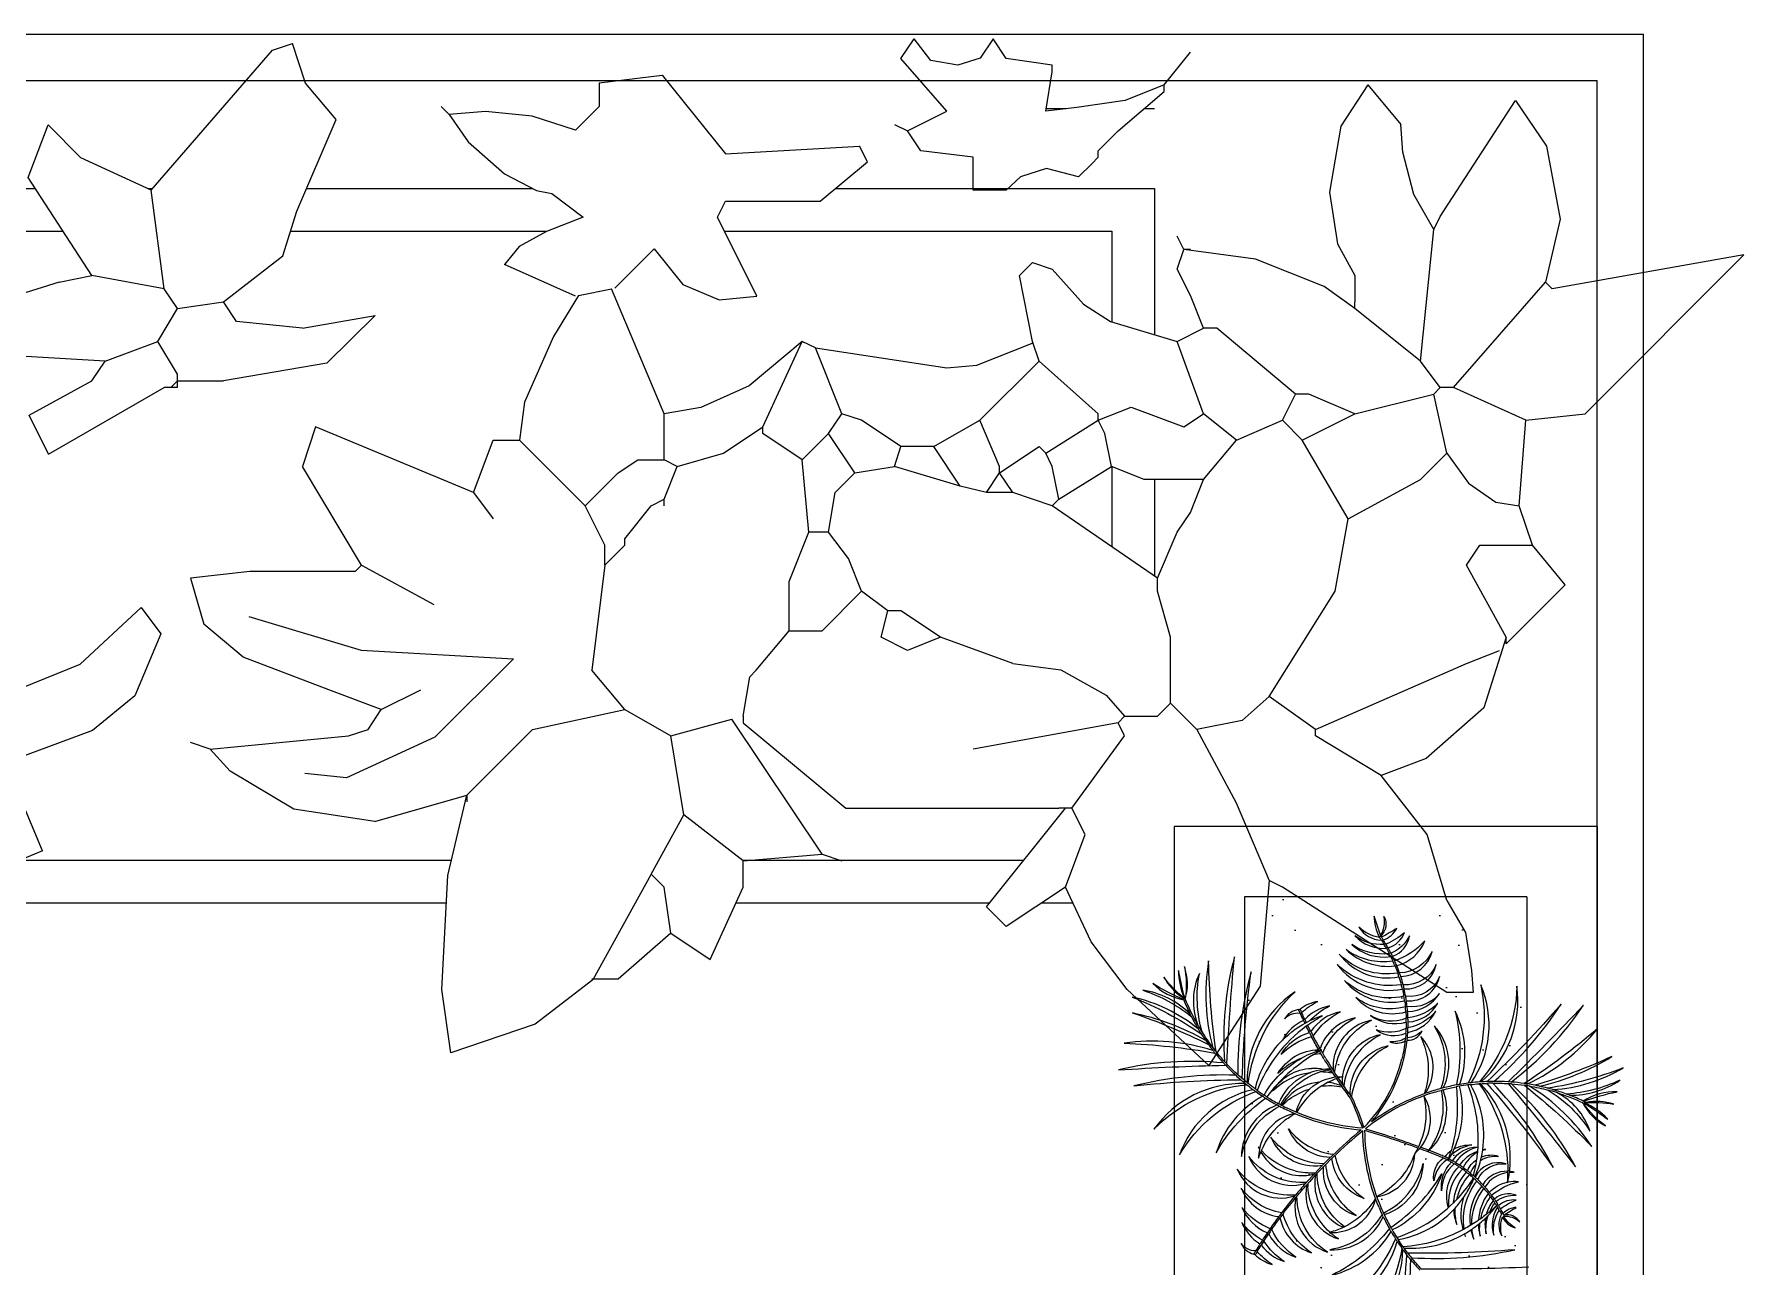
# Model space of a CAD drawing. Header units: millimetres. Extents: x 1227 to 5452, y 1361 to 9588.
# Drawn here: x 4028.3 to 4213.3, y 7403.7 to 7537.1 of the extents above; entities that cross this region are included whole.
import ezdxf

# ---------------------------------------------------------------- set-up
doc = ezdxf.new("R2010")
doc.units = ezdxf.units.MM
doc.layers.add('linee a vista', color=5, linetype='Continuous')
doc.layers.add('Plants', color=92, linetype='Continuous')
doc.layers.add('Pots', color=145, linetype='Continuous', lineweight=13)
doc.layers.add('Soil', color=7, linetype='Continuous', true_color=0xa1c4ab)

# ---------------------------------------------------------------- blocks, each defined once
blk = doc.blocks.new('6')
at = {"layer": 'Plants'}
for p, q in [((6020.4, 14750.64), (6024.09, 14756.18)), ((6028.76, 14750.15), (6024.09, 14756.18)), ((6046.24, 14756.18), (6042.64, 14750.81)), ((6049.93, 14750.64), (6046.24, 14756.18)), ((5810, 14713.73), (5844.09, 14753.02)), ((5844.09, 14753.02), (5849.63, 14754.87)), ((5853.32, 14743.79), (5849.63, 14754.87)), ((6094.23, 14743.26), (6101.61, 14752.48)), ((6033.32, 14735.87), (6020.4, 14750.64)), ((6036.33, 14748.83), (6028.76, 14750.15)), ((6042.64, 14750.81), (6036.33, 14748.83)), ((6062.85, 14748.8), (6049.93, 14750.64)), ((6061.01, 14735.87), (6062.85, 14746.95)), ((6062.85, 14746.95), (6062.85, 14748.8)), ((5861.94, 14733.56), (5853.32, 14743.79)), ((5935.68, 14743.81), (5953.41, 14746.02)), ((5935.68, 14743.81), (5935.68, 14737.17)), ((5953.41, 14746.02), (5971.13, 14723.88)), ((6094.23, 14743.26), (6083.31, 14738.92)), ((6094.23, 14741.41), (6094.23, 14743.26)), ((6151.44, 14743.26), (6143.85, 14731.65)), ((6151.44, 14743.26), (6160.67, 14732.19)), ((5893.61, 14734.95), (5891.39, 14737.17)), ((5935.68, 14737.17), (5929.04, 14730.52)), ((6083.31, 14738.92), (6069.75, 14736.93)), ((6081.31, 14730.34), (6094.23, 14741.41)), ((6171.74, 14706.34), (6192.83, 14738.93)), ((6192.83, 14738.93), (6201.54, 14726.03)), ((5850.85, 14707.82), (5861.94, 14733.56)), ((5903.87, 14735.8), (5893.6, 14734.95)), ((5893.6, 14734.95), (5898.99, 14727.27)), ((5916.89, 14734.52), (5903.87, 14735.8)), ((5929.04, 14730.52), (5916.89, 14734.52)), ((6018.55, 14732.19), (6022.25, 14730.34)), ((6022.25, 14730.34), (6033.32, 14735.87)), ((6069.75, 14736.93), (6061.01, 14735.87)), ((6161.19, 14724.38), (6160.67, 14732.19)), ((5775.54, 14717.31), (5781.08, 14732.07)), ((5790.31, 14722.84), (5781.08, 14732.07)), ((6025.94, 14724.8), (6022.25, 14730.34)), ((6075.77, 14724.8), (6081.31, 14730.34)), ((6143.85, 14731.65), (6140.69, 14713.15)), ((5810, 14713.73), (5790.31, 14722.84)), ((5898.99, 14727.27), (5909.16, 14718.32)), ((5971.13, 14723.88), (6008.77, 14726.09)), ((6010.99, 14721.67), (6008.77, 14726.09)), ((6040.7, 14722.96), (6025.94, 14724.8)), ((6040.7, 14713.73), (6040.7, 14722.96)), ((6073.92, 14721.11), (6075.77, 14722.96)), ((6075.77, 14722.96), (6075.77, 14724.8)), ((6164.34, 14712.49), (6161.19, 14724.38)), ((6201.54, 14726.03), (6205.33, 14705.56)), ((5909.16, 14718.32), (5918.11, 14713.64)), ((5997.7, 14710.59), (6010.99, 14721.67)), ((6061.24, 14719.76), (6053.99, 14717.45)), ((6070.24, 14717.42), (6061.24, 14719.76)), ((6073.92, 14721.11), (6070.24, 14717.42)), ((5793.39, 14689.73), (5775.54, 14717.31)), ((5813.69, 14686.04), (5810, 14713.73)), ((5918.11, 14713.64), (5922.4, 14712.8)), ((6049.93, 14713.73), (6040.7, 14713.73)), ((6053.99, 14717.45), (6049.93, 14713.73)), ((6140.69, 14713.15), (6142.9, 14698.62)), ((5922.4, 14712.8), (5931.26, 14706.16)), ((5968.91, 14706.16), (5971.13, 14710.59)), ((5971.13, 14710.59), (5997.7, 14710.59)), ((6169.9, 14702.65), (6164.34, 14712.49)), ((5846.91, 14695.27), (5850.85, 14707.82)), ((5931.26, 14706.16), (5920.96, 14702.13)), ((5979.98, 14684.01), (5968.91, 14706.16)), ((6169.9, 14702.65), (6171.74, 14706.34)), ((6205.33, 14705.56), (6201.27, 14687.89)), ((5920.96, 14702.13), (5913.23, 14697.87)), ((6099.76, 14697.11), (6097.92, 14700.81)), ((6142.9, 14698.62), (6147.75, 14689.73)), ((6166.21, 14665.74), (6169.9, 14702.65)), ((5830.3, 14682.35), (5846.91, 14695.27)), ((5913.23, 14697.87), (5909.11, 14692.87)), ((5940.12, 14686.22), (5951.19, 14697.3)), ((5951.19, 14697.3), (5959.2, 14687.21)), ((6097.92, 14691.58), (6099.76, 14697.11)), ((6119.88, 14694.33), (6099.76, 14697.11)), ((6101.61, 14697.11), (6099.76, 14697.11)), ((6139.12, 14686.73), (6119.88, 14694.33)), ((6256.9, 14695.53), (6203.12, 14686.04)), ((6212.35, 14650.98), (6256.9, 14695.53)), ((5784.16, 14687.89), (5793.39, 14689.73)), ((5813.69, 14686.04), (5793.39, 14689.73)), ((5929.04, 14684.01), (5909.11, 14692.87)), ((6053.63, 14689.73), (6057.31, 14693.43)), ((6057.31, 14671.28), (6053.63, 14689.73)), ((6057.31, 14693.43), (6062.85, 14691.58)), ((6062.85, 14691.58), (6071.64, 14681.77)), ((6101.61, 14684.2), (6097.92, 14691.58)), ((6147.75, 14689.73), (6147.75, 14682.35)), ((5784.16, 14687.89), (5761.62, 14680.88)), ((5817.38, 14680.5), (5813.69, 14686.04)), ((5929.96, 14684.2), (5922.89, 14672.66)), ((5929.96, 14684.2), (5939.19, 14686.04)), ((5953.96, 14650.98), (5939.19, 14686.04)), ((5959.2, 14687.21), (5969.37, 14682.95)), ((6105.3, 14674.97), (6101.61, 14684.2)), ((6147.75, 14680.5), (6139.12, 14686.73)), ((6175.44, 14658.36), (6201.27, 14687.89)), ((6203.12, 14686.04), (6201.27, 14687.89)), ((5811.84, 14671.28), (5817.38, 14680.5)), ((5817.38, 14680.5), (5830.3, 14682.35)), ((5833.99, 14676.82), (5830.3, 14682.35)), ((5969.37, 14682.95), (5979.98, 14684.01)), ((6071.64, 14681.77), (6079.21, 14676.82)), ((6147.75, 14680.5), (6147.75, 14682.35)), ((6166.21, 14665.74), (6147.75, 14680.5)), ((5852.45, 14674.97), (5833.99, 14676.82)), ((5852.45, 14674.97), (5872.88, 14678.52)), ((5872.88, 14678.52), (5859.32, 14665.2)), ((6079.21, 14676.82), (6097.92, 14671.28)), ((6097.92, 14671.28), (6105.3, 14674.97)), ((6108.99, 14674.97), (6105.3, 14674.97)), ((6131.14, 14656.51), (6108.99, 14674.97)), ((5797.08, 14665.74), (5811.84, 14671.28)), ((5817.38, 14662.05), (5811.84, 14671.28)), ((5922.89, 14672.66), (5914.75, 14654.19)), ((5992.72, 14671.28), (5977.81, 14658.81)), ((5981.65, 14647.28), (5992.72, 14671.28)), ((5996.41, 14669.43), (5992.72, 14671.28)), ((6041.69, 14664.6), (6057.46, 14670.87)), ((6059.16, 14665.74), (6057.31, 14671.28)), ((6105.3, 14650.98), (6097.92, 14671.28)), ((5797.08, 14665.74), (5765.71, 14667.59)), ((5793.39, 14660.21), (5797.08, 14665.74)), ((5859.32, 14665.2), (5830.3, 14660.21)), ((5996.41, 14669.43), (6033.32, 14663.89)), ((6003.79, 14650.98), (5996.41, 14669.43)), ((6042.55, 14649.13), (6059.16, 14665.74)), ((6075.77, 14650.98), (6059.16, 14665.74)), ((6171.74, 14658.36), (6166.21, 14665.74)), ((5817.38, 14660.21), (5817.38, 14662.05)), ((6033.32, 14663.89), (6041.69, 14664.6)), ((5775.73, 14650.56), (5793.39, 14660.21)), ((5781.19, 14639.64), (5813.69, 14658.36)), ((5815.54, 14658.36), (5813.69, 14658.36)), ((5815.54, 14658.36), (5817.38, 14660.21)), ((5817.38, 14658.36), (5815.54, 14658.36)), ((5817.38, 14660.21), (5830.3, 14660.21)), ((5817.38, 14658.36), (5817.38, 14660.21)), ((5977.81, 14658.81), (5964.25, 14652.77)), ((6127.45, 14649.13), (6131.14, 14656.51)), ((6134.83, 14656.51), (6131.14, 14656.51)), ((6147.75, 14650.98), (6134.83, 14656.51)), ((6147.75, 14650.98), (6169.9, 14656.51)), ((6169.9, 14656.51), (6171.74, 14658.36)), ((6173.59, 14639.9), (6169.9, 14656.51)), ((6175.44, 14658.36), (6171.74, 14658.36)), ((6195.74, 14649.13), (6175.44, 14658.36)), ((5914.75, 14654.19), (5913.35, 14643.59)), ((5964.25, 14652.77), (5953.96, 14650.98)), ((5953.96, 14638.06), (5953.96, 14650.98)), ((6000.1, 14645.44), (6003.79, 14650.98)), ((6009.33, 14649.13), (6003.79, 14650.98)), ((6075.77, 14649.13), (6085, 14652.82)), ((6075.77, 14649.13), (6075.77, 14650.98)), ((6085, 14652.82), (6099.76, 14647.28)), ((6099.76, 14647.28), (6105.3, 14650.98)), ((6114.53, 14643.59), (6105.3, 14650.98)), ((6132.99, 14643.59), (6147.75, 14650.98)), ((6195.74, 14649.13), (6212.35, 14650.98)), ((5781.19, 14639.64), (5775.73, 14650.56)), ((5856.14, 14647.28), (5852.45, 14636.21)), ((5900.44, 14628.83), (5856.14, 14647.28)), ((5970.57, 14639.9), (5981.65, 14647.28)), ((5981.65, 14645.44), (5981.65, 14647.28)), ((6020.4, 14641.75), (6009.33, 14649.13)), ((6029.63, 14641.75), (6042.55, 14649.13)), ((6048.09, 14636.21), (6042.55, 14649.13)), ((6061.01, 14639.9), (6075.77, 14649.13)), ((6077.62, 14645.44), (6075.77, 14649.13)), ((6114.53, 14643.59), (6127.45, 14649.13)), ((6132.99, 14643.59), (6127.45, 14649.13)), ((6193.89, 14625.13), (6195.74, 14649.13)), ((5900.44, 14628.83), (5905.97, 14643.59)), ((5905.97, 14643.59), (5913.35, 14643.59)), ((5931.81, 14625.13), (5913.35, 14643.59)), ((5992.72, 14638.06), (5981.65, 14645.44)), ((5992.72, 14638.06), (6000.1, 14645.44)), ((6007.48, 14634.36), (6000.1, 14645.44)), ((6018.55, 14636.21), (6020.4, 14641.75)), ((6029.63, 14641.75), (6020.4, 14641.75)), ((6037.01, 14630.67), (6029.63, 14641.75)), ((6048.09, 14634.36), (6059.16, 14641.75)), ((6059.16, 14641.75), (6061.01, 14639.9)), ((6079.46, 14636.21), (6077.62, 14645.44)), ((6105.3, 14632.52), (6114.53, 14643.59)), ((6145.9, 14621.45), (6132.99, 14643.59)), ((5941.04, 14634.36), (5946.57, 14638.06)), ((5946.57, 14638.06), (5953.96, 14638.06)), ((5957.65, 14636.21), (5953.96, 14638.06)), ((5957.65, 14636.21), (5970.57, 14639.9)), ((5994.56, 14617.75), (5992.72, 14638.06)), ((6062.85, 14636.21), (6061.01, 14639.9)), ((6166.21, 14632.52), (6173.59, 14639.9)), ((6173.59, 14639.9), (6179.69, 14631.46)), ((5869.06, 14608.52), (5852.45, 14636.21)), ((5931.81, 14625.13), (5941.04, 14634.36)), ((5953.96, 14626.98), (5957.65, 14636.21)), ((6001.94, 14628.83), (6007.48, 14634.36)), ((6007.48, 14634.36), (6018.55, 14636.21)), ((6037.01, 14630.67), (6018.55, 14636.21)), ((6044.4, 14628.83), (6048.09, 14634.36)), ((6048.09, 14634.36), (6048.09, 14636.21)), ((6051.78, 14628.83), (6048.09, 14634.36)), ((6064.7, 14626.98), (6062.85, 14636.21)), ((6064.7, 14626.98), (6079.46, 14636.21)), ((6088.69, 14632.52), (6079.46, 14636.21)), ((6105.3, 14632.52), (6088.69, 14632.52)), ((6101.61, 14623.29), (6105.3, 14632.52)), ((6145.9, 14621.45), (6166.21, 14632.52)), ((6179.69, 14631.46), (6187.32, 14626.13)), ((5900.44, 14628.83), (5905.97, 14621.45)), ((5950.27, 14625.13), (5953.96, 14626.98)), ((5953.96, 14625.13), (5953.96, 14626.98)), ((6000.1, 14617.75), (6001.94, 14628.83)), ((6044.4, 14628.83), (6037.01, 14630.67)), ((6051.78, 14628.83), (6044.4, 14628.83)), ((6062.85, 14625.13), (6051.78, 14628.83)), ((6062.85, 14625.13), (6064.7, 14626.98)), ((5937.35, 14614.06), (5931.81, 14625.13)), ((5942.89, 14615.91), (5950.27, 14625.13)), ((6092.38, 14604.84), (6062.85, 14625.13)), ((6097.92, 14617.75), (6101.61, 14623.29)), ((6187.32, 14626.13), (6193.89, 14625.13)), ((6197.59, 14614.06), (6193.89, 14625.13)), ((5988.99, 14603.93), (5994.56, 14617.75)), ((6000.1, 14617.75), (5994.56, 14617.75)), ((6005.64, 14610.37), (6000.1, 14617.75)), ((6092.38, 14604.84), (6097.92, 14617.75)), ((6142.22, 14601.14), (6145.9, 14621.45)), ((5937.35, 14608.52), (5942.89, 14614.06)), ((5937.35, 14608.52), (5937.35, 14614.06)), ((5942.89, 14614.06), (5942.89, 14615.91)), ((6179.13, 14608.52), (6182.82, 14614.06)), ((6182.82, 14614.06), (6197.59, 14614.06)), ((6206.81, 14602.99), (6197.59, 14614.06)), ((5869.06, 14608.52), (5867.21, 14606.68)), ((5869.06, 14608.52), (5889.36, 14597.45)), ((5937.35, 14608.52), (5933.66, 14579)), ((6009.33, 14601.14), (6005.64, 14610.37)), ((6190.2, 14588.23), (6179.13, 14608.52)), ((5837.69, 14606.68), (5821.07, 14604.84)), ((5821.07, 14604.84), (5824.76, 14591.91)), ((5867.21, 14606.68), (5837.69, 14606.68)), ((5989.03, 14590.07), (5988.99, 14603.93)), ((6092.38, 14601.14), (6092.38, 14604.84)), ((6190.2, 14586.38), (6206.81, 14602.99)), ((5998.26, 14590.07), (6009.33, 14601.14)), ((6016.71, 14595.61), (6009.33, 14601.14)), ((6096.07, 14588.23), (6092.38, 14601.14)), ((6123.76, 14571.61), (6142.22, 14601.14)), ((5790.13, 14580.7), (5807.17, 14596.62)), ((5807.17, 14596.62), (5812.71, 14589.24)), ((5837.37, 14594.03), (5868.91, 14584.59)), ((6014.87, 14588.23), (6016.71, 14595.61)), ((6020.4, 14595.61), (6016.71, 14595.61)), ((6031.48, 14588.23), (6020.4, 14595.61)), ((5812.71, 14589.24), (5805.39, 14571.82)), ((5835.84, 14582.69), (5824.76, 14591.91)), ((5979.8, 14579), (5989.03, 14590.07)), ((5989.03, 14590.07), (5998.26, 14590.07)), ((5868.91, 14584.59), (5911.72, 14582.23)), ((6022.25, 14584.53), (6014.87, 14588.23)), ((6031.48, 14588.23), (6022.25, 14584.53)), ((6051.78, 14580.84), (6031.48, 14588.23)), ((6096.07, 14569.77), (6096.07, 14588.23)), ((6179.13, 14580.84), (6188.36, 14584.53)), ((6190.2, 14588.23), (6183.93, 14568.42)), ((6190.2, 14586.38), (6190.2, 14588.23)), ((5770.25, 14572.62), (5790.13, 14580.7)), ((5859.83, 14573.46), (5835.84, 14582.69)), ((5911.72, 14582.23), (5889.56, 14560.2)), ((5942.89, 14567.92), (5933.66, 14579)), ((5977.95, 14577.15), (5979.8, 14579)), ((6051.78, 14580.84), (6065.27, 14579.07)), ((6065.27, 14579.07), (6077.99, 14571.97)), ((6136.68, 14562.38), (6179.13, 14580.84)), ((5976.11, 14566.08), (5977.95, 14577.15)), ((5805.39, 14571.82), (5793.52, 14562.06)), ((5874.59, 14567.92), (5859.83, 14573.46)), ((5874.59, 14567.92), (5885.67, 14573.46)), ((6077.99, 14571.97), (6083.15, 14566.08)), ((6092.38, 14566.08), (6096.07, 14569.77)), ((6103.46, 14562.38), (6096.07, 14569.77)), ((6123.76, 14571.61), (6116.12, 14564.87)), ((6136.68, 14562.38), (6123.76, 14571.61)), ((5870.91, 14562.38), (5874.59, 14567.92)), ((5917.05, 14562.38), (5942.89, 14567.92)), ((5942.89, 14567.92), (5955.8, 14560.54)), ((5955.8, 14560.54), (5972.97, 14565.22)), ((5998.26, 14527.32), (5972.97, 14565.22)), ((5976.11, 14566.08), (5976.11, 14564.23)), ((6081.31, 14564.23), (6083.15, 14566.08)), ((6083.15, 14566.08), (6092.38, 14566.08)), ((6116.12, 14564.87), (6103.46, 14562.38)), ((6183.93, 14568.42), (6167.82, 14554.21)), ((5793.52, 14562.06), (5772.1, 14554.16)), ((5826.61, 14556.85), (5865.37, 14560.54)), ((5889.56, 14560.2), (5864.78, 14548.79)), ((5865.37, 14560.54), (5870.91, 14562.38)), ((5898.59, 14543.93), (5917.05, 14562.38)), ((5959.5, 14538.39), (5955.8, 14560.54)), ((5976.11, 14564.23), (6004.9, 14540.24)), ((6081.31, 14564.23), (6040.7, 14556.85)), ((6068.39, 14540.24), (6083.15, 14560.54)), ((6083.15, 14560.54), (6081.31, 14564.23)), ((6103.46, 14562.38), (6114.43, 14541.78)), ((6136.68, 14560.54), (6136.68, 14562.38)), ((6155.13, 14549.47), (6136.68, 14560.54)), ((5826.61, 14556.85), (5821.07, 14558.69)), ((5832.2, 14550.66), (5826.61, 14556.85)), ((5779.48, 14528.33), (5770.25, 14550.48)), ((5850, 14540.01), (5832.2, 14550.66)), ((5864.78, 14548.79), (5853.14, 14549.97)), ((6167.82, 14554.21), (6155.13, 14549.47)), ((6168.05, 14532.86), (6155.13, 14549.47)), ((5872.75, 14536.54), (5898.59, 14543.93)), ((5893.22, 14521.36), (5898.59, 14543.93)), ((5898.59, 14543.93), (5898.59, 14542.08)), ((6114.43, 14541.78), (6123.76, 14519.93)), ((5872.75, 14536.54), (5850, 14540.01)), ((5950.27, 14521.78), (5959.5, 14538.39)), ((5976.11, 14525.47), (5959.5, 14538.39)), ((6004.9, 14540.24), (6064.7, 14540.24)), ((6044.4, 14512.55), (6066.54, 14540.24)), ((6066.54, 14540.24), (6064.7, 14540.24)), ((6068.39, 14540.24), (6066.54, 14540.24)), ((6072.08, 14532.86), (6068.39, 14540.24)), ((6066.54, 14518.09), (6072.08, 14532.86)), ((6173.59, 14514.4), (6168.05, 14532.86)), ((5779.48, 14528.33), (5768.95, 14523.88)), ((5976.11, 14525.47), (5998.26, 14527.32)), ((5998.26, 14527.32), (6003.79, 14525.47)), ((5891.53, 14489.4), (5893.22, 14521.36)), ((5950.27, 14521.78), (5933.91, 14492.06)), ((5953.96, 14518.09), (5950.27, 14521.78)), ((5976.11, 14518.09), (5976.11, 14525.47)), ((5955.8, 14505.17), (5953.96, 14518.09)), ((5966.88, 14497.79), (5976.11, 14518.09)), ((6066.54, 14518.09), (6049.93, 14507.02)), ((6073.75, 14502.72), (6066.54, 14518.09)), ((6123.76, 14519.93), (6121.21, 14490.29)), ((6127.45, 14518.09), (6123.76, 14519.93)), ((6173.58, 14488.56), (6127.45, 14518.09)), ((6049.93, 14507.02), (6044.4, 14512.55)), ((6173.59, 14514.4), (6178.84, 14505.38)), ((5955.8, 14505.17), (5941.04, 14492.25)), ((5955.8, 14505.17), (5966.88, 14497.79)), ((6083.92, 14489.4), (6073.75, 14502.72)), ((6178.84, 14505.38), (6180.54, 14494.72)), ((6180.54, 14494.72), (6180.97, 14488.56)), ((5894.07, 14471.64), (5891.53, 14489.4)), ((5933.91, 14492.06), (5917.8, 14479.63)), ((5941.04, 14492.25), (5933.66, 14492.25)), ((6106.8, 14468.09), (6083.92, 14489.4)), ((6121.21, 14490.29), (6106.8, 14468.09)), ((6180.97, 14488.56), (6173.58, 14488.56)), ((5917.8, 14479.63), (5894.07, 14471.64))]:
    blk.add_line(p, q, dxfattribs=at)
at = {"layer": 'Plants', "ltscale": 0.05}
for p, q in [((6066.72, 14736.57), (6061.12, 14736.57)), ((6091.57, 14736.57), (6088.58, 14736.57))]:
    blk.add_line(p, q, dxfattribs=at)
at = {"layer": 'Plants'}
blk.add_arc((6004.9, 14540.24), 0.000231, 229.844, 269.647, dxfattribs=at)
blk = doc.blocks.new('24')
at = {"layer": 'Pots'}
for points in [[(5718.84, 14714.17), (5777.57, 14714.17)], [(5809.04, 14714.17), (5810.39, 14714.17)], [(5853.59, 14714.17), (5917.09, 14714.17)], [(6002, 14714.17), (6091.57, 14714.17), (6091.57, 14673.16)], [(5710.27, 14702.17), (5785.34, 14702.17)], [(5849.08, 14702.17), (5921.06, 14702.17)], [(5970.9, 14702.17), (6079.57, 14702.17), (6079.57, 14676.71)], [(6079.57, 14636.16), (6079.57, 14613.64)], [(6091.57, 14632.52), (6091.57, 14605.39)], [(5894.23, 14525.6), (5773.04, 14525.6)], [(6054.84, 14525.6), (5975.94, 14525.6)], [(5892.81, 14513.6), (5601.49, 14513.6)], [(6045.24, 14513.6), (5974.07, 14513.6)], [(6068.64, 14513.6), (6059.82, 14513.6)]]:
    blk.add_lwpolyline(points, dxfattribs=at)
blk = doc.blocks.new('17')
at = {"layer": 'Soil'}
h = blk.add_hatch(dxfattribs=at)
h.set_pattern_fill('AR-SAND', color=256, scale=1.2, angle=-90, style=0)
h.set_pattern_definition([(307.5, (3106.124, 13045.087), (58.7296, 1.92), [0, -46.3296, 0, -51.816, 0, -49.53]), (277.5, (3106.12, 13045.09), (86.019, -53.9428), [0, -24.9936, 0, -41.7576, 0, -16.002]), (237.5, (3106.124, 13082.577), (0.1725, -94.9191), [0, -15.24, 0, -54.864, 0, -71.628]), (227.5, (3106.12, 13082.58), (26.7515, -91.6268), [0, -7.62, 0, -35.9664, 0, -41.148])])
h.paths.add_polyline_path([(5118.12, 12885.09), (5118.12, 13045.09), (3106.12, 13045.09), (3106.12, 12885.09)])
at = {"layer": 'Plants'}
for points in [[(3282.34, 12961.37, 0.008761), (3286.13, 12963.04, -0.228296), (3306.19, 12933.38, 0.30667), (3287.48, 12963.68, 0.016073), (3294.22, 12967.18, -0.111271), (3320.61, 12934.75, 0.196953), (3295.93, 12968.16, 0.010075), (3299.99, 12970.64, -0.174181), (3341.26, 12932.56, 0.2582), (3301.52, 12971.64, 0.009787), (3305.32, 12974.26, -0.175168), (3356.54, 12946.32, 0.249628), (3306.19, 12974.89, 0.007062), (3308.86, 12976.9, -0.026555), (3369.2, 12970.19, 0.070199), (3311.88, 12979.33, 0.016905), (3317.85, 12984.64, -0.011876)], [(3316.15, 13046.25, -0.011872), (3317.17, 12985.39, -0.018411), (3310.71, 12979.67, 0.071243), (3306.19, 13038.39, -0.026608), (3308.1, 12977.59, -0.007675), (3305.23, 12975.44, 0.145995), (3297.2, 13009.72, 0.012828), (3298.68, 13010.33, -0.011311), (3297.07, 13009.95, 0.016484), (3294.93, 13013.4, 0.048154), (3300.14, 13015.09, -0.044838), (3294.49, 13014.04, 0.018482), (3291.78, 13017.69, 0.057754), (3298.43, 13018.58, -0.061447), (3291.07, 13018.55, 0.017061), (3288.27, 13021.69, 0.101227), (3297.16, 13022.03, -0.102531), (3286.73, 13023.24, 0.029389), (3281.26, 13027.98, -0.003222), (3282.05, 13028.46, 0.225947), (3298, 13026.39, -0.181854), (3283.89, 13029.52, -0.008531), (3286.04, 13030.67, 0.247708), (3298.41, 13030.93, -0.143025), (3287.6, 13031.31, 0.219665), (3293.83, 13038.55, -0.099835), (3287.22, 13031.76, -0.21884), (3290.44, 13041.12, 0.315728), (3286.51, 13032.04, -0.001312), (3282.22, 13039.17, 0.181035), (3285.63, 13031.61, 0.00655), (3283.09, 13030.22, -0.089212), (3278.07, 13039.11, 0.223385), (3281.23, 13029.14, 0.00969), (3278.85, 13027.64, -0.181136), (3275.31, 13039.11, 0.289028), (3277.52, 13026.74, 0.007628), (3275.33, 13025.14, -0.125725), (3267.71, 13040.49, 0.079591), (3267.88, 13034.27, 0.023263), (3262.24, 13035.27, -0.036773), (3262.24, 13037.89, 0.041452), (3261.76, 13035.33, 0.223184), (3212.02, 13018.91, -0.007675), (3211.83, 13022.5, -0.026608), (3259.65, 13060.11, 0.071243), (3211.75, 13025.84, -0.018411), (3211.97, 13034.46, -0.011872), (3259.26, 13072.79, 0.083632), (3212.11, 13036.35, -0.015992), (3212.94, 13043.79, -0.031808), (3247.61, 13081.93, 0.108995), (3213.39, 13046.66, -0.022934), (3215.67, 13057.15, -0.116154), (3238.91, 13080.93, 0.198599), (3217.1, 13062.06, -0.034164), (3222.9, 13076.95, 0.164846), (3235.95, 13089.83, -0.091874), (3223, 13077.15, -0.005552), (3224.14, 13079.49, -0.016458), (3232.2, 13091.01, 0.11371), (3222.9, 13077.57, -0.07322), (3223.73, 13094.42, 0.137372), (3222.64, 13078.73, 0.003388), (3221.95, 13077.29, -0.03724), (3216.62, 13096.32, 0.144632), (3221.87, 13077.13, 0.018041), (3218.54, 13069.28, 0.156383), (3210.07, 13097.88, -0.090095), (3217.94, 13067.67, 0.017265), (3215.4, 13059.92, 0.118477), (3203.11, 13099.7, -0.057239), (3214.56, 13056.86, 0.009879), (3213.47, 13052.32, 0.081452), (3196.62, 13093.37, -0.036883), (3212.92, 13049.68, 0.008888), (3212.19, 13045.55, 0.11194), (3180.92, 13085.13, -0.031946), (3211.91, 13043.66, 0.015718), (3211.09, 13036.28, 0.083846), (3167.55, 13077.18, -0.011876), (3210.97, 13034.49, 0.016905), (3210.73, 13026.51, 0.070199), (3166.9, 13064.55, -0.026555), (3210.81, 13022.64, 0.007062), (3210.99, 13019.3, 0.249628), (3156.74, 13039.52, -0.175168), (3211.06, 13018.23, 0.009787), (3211.5, 13013.63, 0.2582), (3156.01, 13018.97, -0.174181), (3211.72, 13011.82, 0.010075), (3212.43, 13007.11, 0.196953), (3170.96, 13004.56, -0.111271), (3212.77, 13005.18, 0.016073), (3214.42, 12997.77, 0.30667), (3179.18, 12992.63, -0.228296), (3214.8, 12996.31, 0.008761), (3215.95, 12992.34, 0.022939)], [(3222.64, 13078.73, 0.010189), (3222.9, 13077.57, -0.07322)], [(3218.54, 13069.28, 0.003648), (3217.94, 13067.67, 0.34205)], [(3221.95, 13077.29, 0.000378), (3221.87, 13077.13, 0.34205)], [(3223, 13077.15, 0.000462), (3222.9, 13076.95, -0.017284)], [(3215.4, 13059.92, 0.006714), (3214.56, 13056.86, 0.34205)], [(3217.1, 13062.06, 0.010919), (3215.67, 13057.15, -0.017284)], [(3213.47, 13052.32, 0.005709), (3212.92, 13049.68, 0.34205)], [(3212.19, 13045.55, 0.004036), (3211.91, 13043.66, 0.34205)], [(3213.39, 13046.66, 0.006188), (3212.94, 13043.79, -0.017284)], [(3211.09, 13036.28, 0.003791), (3210.97, 13034.49, 0.34205)], [(3212.11, 13036.35, 0.004048), (3211.97, 13034.46, -0.017284)], [(3262.33, 13034.38, 0.001867), (3261.69, 13034.38, 0.175567)], [(3261.76, 13035.33, -0.001977), (3262.24, 13035.27, 0.0174)], [(3267.88, 13034.27, -0.001729), (3268.29, 13034.18, 0.001174), (3267.89, 13034.2, 0.175567)], [(3210.73, 13026.51, 0.008209), (3210.81, 13022.64, 0.34205)], [(3211.75, 13025.84, 0.007125), (3211.83, 13022.5, -0.017284)], [(3271.54, 13020.8, 0.006328), (3270.2, 13019.59)], [(3276.28, 13024.61, 0.0086), (3274.33, 13023.12)], [(3279.6, 13026.92, 0.005519), (3278.29, 13026.04)], [(3281.26, 13027.98, 0.002558), (3280.76, 13028.36, -0.001751), (3281.18, 13027.93)], [(3283.89, 13029.52, 0.007421), (3282.05, 13028.46)], [(3284.66, 13024.03, -0.007156), (3286.21, 13022.13)], [(3288.27, 13021.69, 0.00889), (3286.73, 13023.24, -0.001751)], [(3210.99, 13019.3, 0.002276), (3211.06, 13018.23, 0.34205)], [(3211.5, 13013.63, 0.003859), (3211.72, 13011.82, 0.34205)], [(3212.02, 13018.91, 0.001743), (3212.08, 13018.1, -0.017284)], [(3212.56, 13013.17, 0.003104), (3212.75, 13011.73, -0.017284)], [(3250.93, 13017.25, 0.002128), (3250.22, 13017.31, 0.15929)], [(3299.26, 12971.37, 0.115228), (3279.53, 13003.59, -0.165702), (3262.22, 13010.88, 0.010075), (3260.5, 13008.57, 0.223516), (3281.86, 13000.77, -0.274752), (3282, 13000.61, -0.277747), (3259.12, 13006.56, 0.010686), (3257.49, 13003.97, 0.235094), (3272.89, 12996.83, -0.227839), (3256.55, 13002.36, 0.007496), (3255.52, 13000.48), (3255.48, 13000.41, 0.002637), (3255.13, 12999.74, 0.198541), (3267.04, 12992.32, -0.273693), (3254.18, 12997.76, 0.001461), (3253.17, 12995.28, -0.133271)], [(3257.67, 13016.36, 0.007874), (3255.09, 13016.76, 0.15929)], [(3263.57, 13012.57, 0.007554), (3262.22, 13010.88)], [(3265.78, 13015.13, 0.002294), (3265.34, 13014.64, 0.007554)], [(3267.33, 13016.78, 0.007913), (3265.78, 13015.13, 0.002294)], [(3269.82, 13013.27, 0.019311), (3265.78, 13015.13, 0.255482)], [(3276.62, 13009.23, 0.034379), (3269.82, 13013.27, 0.010152), (3266.61, 13014.28, -0.043508)], [(3288.61, 13018.95, -0.004325), (3289.47, 13017.74)], [(3291.78, 13017.69, 0.004534), (3291.07, 13018.55, -0.001751)], [(3291.99, 13013.89, -0.003128), (3292.55, 13012.98)], [(3294.93, 13013.4, 0.003123), (3294.49, 13014.04, -0.001751)], [(3212.43, 13007.11, 0.004157), (3212.77, 13005.18, 0.34205)], [(3213.5, 13006.8, 0.003647), (3213.81, 13005.12, -0.017284)], [(3213.81, 13005.12, -0.096704), (3250.14, 13002.16, 0.065237), (3253.43, 12998.58, 0.000419), (3253.38, 12998.47), (3253.37, 12998.44, 0.001663), (3252.21, 12995.61, 0.085344)], [(3237.01, 12997.95, 0.174599), (3215.49, 12997.65, -0.016348), (3213.81, 13005.12, -0.096704)], [(3249.11, 13003.8, -0.018916), (3252.83, 13001.98, 0.004427)], [(3253.81, 13001.05, 0.010093), (3250.14, 13002.16, 0.111381)], [(3254.64, 13000.97, -0.004103), (3255.41, 13000.51, 0.002389), (3254.55, 13000.8, 0.111381)], [(3257.49, 13003.97, 0.006543), (3256.55, 13002.36)], [(3260.5, 13008.57, 0.008533), (3259.12, 13006.56)], [(3277.85, 13005.25, -0.007097), (3279.53, 13003.59)], [(3283.54, 13003.59, 0.006456), (3282.45, 13004.6, 0.010152)], [(3294.52, 13009.52, -0.00192), (3294.83, 13008.93)], [(3297.2, 13009.72, 0.001072), (3297.07, 13009.95, -0.001751)], [(3198.49, 12975.21, 0.032904), (3187.34, 12977.23, 0.317856), (3182.14, 12985.73, -0.182485), (3185.94, 12977.37, 0.008732), (3182.94, 12977.61, 0.237757), (3170.8, 12993.58, -0.181755), (3180.34, 12977.73, 0.009722), (3176.99, 12977.77, 0.260759), (3166.36, 12994.64, -0.17378), (3174.65, 12977.72, 0.010192), (3171.14, 12977.53, 0.252617), (3160.8, 12995.68, -0.260535), (3168.33, 12977.27, 0.009886), (3164.95, 12976.83, 0.378858), (3151.27, 12995.63, -0.346761), (3162.44, 12976.42, 0.012354), (3158.27, 12975.57, 0.373521), (3144.42, 12993.72, -0.326048), (3155.89, 12974.99, 0.014119), (3151.22, 12973.63, 0.339397), (3136.97, 12991.42, -0.281611), (3149.19, 12972.95, 0.012773), (3145.08, 12971.39, 0.238874), (3131.09, 12987.25, -0.126845), (3142.33, 12970.21, 0.008463), (3139.69, 12968.97, 0.290901), (3128.09, 12978.56, -0.182356), (3137.99, 12968.11, 0.009727), (3135.04, 12966.51, 0.225145), (3126.49, 12975.68, -0.089929), (3132.83, 12965.22, 0.008098), (3130.47, 12963.73, 0.181535), (3124.01, 12971.41, -0.001325), (3128.98, 12962.73, 0.002449), (3128.28, 12962.25, 0.34205)], [(3212.4, 12990.17, 0.294809), (3185.23, 12984.93, -0.150745), (3210.42, 12988.75, 0.100395)], [(3214.42, 12997.77, 0.003177), (3214.8, 12996.31, 0.34205)], [(3215.49, 12997.65, 0.002616), (3215.8, 12996.47, -0.017284)], [(3216.85, 12992.82, -0.008097), (3215.8, 12996.47, -0.087635), (3230.13, 12997.3)], [(3215.95, 12992.34, 0.011195), (3217.61, 12987.32, 0.34205)], [(3216.85, 12992.82, 0.01382), (3218.91, 12986.69, -0.017284)], [(3237.01, 12997.95, -0.126631), (3250.22, 12989.22, 0.13356), (3230.13, 12997.3, 0.223815)], [(3253.17, 12995.28, 0.003303), (3250.94, 12989.65), (3250.88, 12989.5, 0.003031), (3248.9, 12984.3)], [(3252.21, 12995.61, 0.003276), (3250, 12990.02), (3249.94, 12989.86, 0.000136), (3249.85, 12989.63)], [(3254.41, 13000.53, 0.007542), (3253.43, 12998.58)], [(3255.13, 12999.74, 0.006612), (3254.29, 12998.04, 0.000167), (3254.18, 12997.76)], [(3272.65, 12981.67, -0.180095), (3286.39, 12964.28, 0.017102), (3293.51, 12967.94, 0.111381), (3263.25, 12996.86, -0.201249), (3295, 12968.79, 0.010644), (3299.26, 12971.37, 0.115228)], [(3217.73, 12986.99, 0.07228), (3233.73, 12957.02, 0.116598), (3198.49, 12975.21, 0.34205)], [(3210.42, 12988.75, -0.043602), (3217.73, 12986.99)], [(3217.61, 12987.32, 0.058472), (3212.4, 12990.17, -0.195633)], [(3217.61, 12987.32, 0.000734), (3217.73, 12986.99, 0.34205)], [(3218.93, 12986.65, -0.198813), (3251.6, 12981.61, 0.3682), (3218.91, 12986.69, 0.3682)], [(3218.91, 12986.69, 0.000079), (3218.93, 12986.65, -0.017284)], [(3218.93, 12986.65, 0.081515), (3237.61, 12953.64, -0.017284), (3247.62, 12983.75)], [(3248.53, 12983.31, 0.017381), (3238.5, 12953.09, 0.096116), (3282.13, 12962.37, 0.296259)], [(3276.14, 12960.02, 0.361519), (3251.73, 12981.65), (3251.92, 12981.44, -0.193822), (3276.07, 12959.99)], [(3276.93, 12975.59, 0.137722), (3257.35, 12986.26, -0.127824), (3272.65, 12981.67)], [(3127.97, 12962.14, 0.196497), (3117.13, 12964.1, -0.339351), (3128.26, 12962.28, -0.001093), (3128.29, 12962.25), (3116.95, 12958.54, 0.109533), (3128.93, 12961.47, -0.000646), (3129.11, 12961.6, -0.146881), (3123.16, 12949.8, 0.249702), (3130.63, 12962.62, -0.008474), (3133.06, 12964.17, -0.182999), (3128.11, 12947.59, 0.227209), (3135.23, 12965.46, -0.010091), (3138.25, 12967.11, -0.182927), (3133.13, 12945.93, 0.229826), (3139.92, 12967.96, -0.008605), (3142.57, 12969.21, -0.199295), (3135.98, 12942.6, 0.221467), (3145.26, 12970.37, -0.01266), (3149.29, 12971.91, -0.241086), (3138.6, 12938.8, 0.288134), (3151.33, 12972.6, -0.014047), (3155.92, 12973.95, -0.231299), (3144.4, 12937.54, 0.289254), (3158.33, 12974.55, -0.012414), (3162.47, 12975.4, -0.248707), (3153.42, 12941.7, 0.280333), (3165.01, 12975.82, -0.010048), (3168.4, 12976.26, -0.231558), (3163.19, 12948.23, 0.285972), (3171.29, 12976.53, -0.010639), (3174.91, 12976.72, -0.236286), (3173.42, 12956.48, 0.228942), (3177.15, 12976.76, -0.010354), (3180.68, 12976.71, -0.199826), (3181.51, 12959.93, 0.275871), (3183.28, 12976.58, -0.008857), (3186.29, 12976.32, -0.154321), (3188.23, 12967.36, 0.258261), (3187.67, 12976.17, -0.030774), (3197.98, 12974.3, 0.073569)], [(3151.22, 12973.63, 0.006196), (3149.19, 12972.95, 0.34205)], [(3151.33, 12972.6, 0.006309), (3149.29, 12971.91, 0.358744)], [(3158.27, 12975.57, 0.00709), (3155.89, 12974.99, 0.34205)], [(3158.33, 12974.55, 0.007289), (3155.92, 12973.95, 0.358744)], [(3164.95, 12976.83, 0.007389), (3162.44, 12976.42, 0.34205)], [(3165.01, 12975.82, 0.007547), (3162.47, 12975.4, 0.358744)], [(3171.14, 12977.53, 0.008187), (3168.33, 12977.27, 0.34205)], [(3171.29, 12976.53, 0.008521), (3168.4, 12976.26, 0.358744)], [(3176.99, 12977.77, 0.006784), (3174.65, 12977.72, 0.34205)], [(3177.15, 12976.76, 0.006573), (3174.91, 12976.72, 0.358744)], [(3182.94, 12977.61, 0.007551), (3180.34, 12977.73, 0.34205)], [(3183.28, 12976.58, 0.007642), (3180.68, 12976.71, 0.358744)], [(3187.34, 12977.23, 0.004064), (3185.94, 12977.37, 0.34205)], [(3187.67, 12976.17, 0.004076), (3186.29, 12976.32, 0.358744)], [(3208.84, 12938.16, 0.01255), (3219.9, 12945.94), (3219.99, 12946, -0.023023), (3236.88, 12952.78, 0.13279), (3197.98, 12974.3, 0.358744)], [(3285.38, 12963.81, 0.088511), (3276.93, 12975.59, -0.078713)], [(3299.26, 12971.37, 0.003104), (3300.48, 12972.16, 0.296259)], [(3304.57, 12974.96, 0.001743), (3305.23, 12975.44, 0.296259)], [(3306.19, 12974.89, -0.002276), (3305.32, 12974.26, 0.086941)], [(3308.1, 12977.59, 0.007125), (3310.71, 12979.67, 0.296259)], [(3311.88, 12979.33, -0.008209), (3308.86, 12976.9, 0.086941)], [(3128.93, 12961.47, 0.027335), (3128.29, 12962.25, -0.217634)], [(3130.47, 12963.73, 0.00522), (3128.98, 12962.73, 0.34205)], [(3130.63, 12962.62, 0.005357), (3129.11, 12961.6, 0.358744)], [(3135.04, 12966.51, 0.007423), (3132.83, 12965.22, 0.34205)], [(3135.23, 12965.46, 0.007412), (3133.06, 12964.17, 0.358744)], [(3139.69, 12968.97, 0.005521), (3137.99, 12968.11, 0.34205)], [(3139.92, 12967.96, 0.005504), (3138.25, 12967.11, 0.358744)], [(3145.08, 12971.39, 0.008676), (3142.33, 12970.21, 0.34205)], [(3145.26, 12970.37, 0.008601), (3142.57, 12969.21, 0.358744)], [(3192.46, 12951.17, -0.091), (3184.24, 12962.24, 0.163378), (3192.73, 12947.44, 0.047115)], [(3193.39, 12961.83, -0.036015), (3190.62, 12966.58, 0.068238), (3193, 12959.69, 0.047136)], [(3282.13, 12962.37, 0.007571), (3285.38, 12963.81, 0.088511)], [(3285.38, 12963.81, 0.002388), (3286.39, 12964.28, 0.296259)], [(3287.48, 12963.68, -0.003177), (3286.13, 12963.04, 0.086941)], [(3293.51, 12967.94, 0.003647), (3295, 12968.79, 0.296259)], [(3295.93, 12968.16, -0.004157), (3294.22, 12967.18, 0.086941)], [(3301.52, 12971.64, -0.003859), (3299.99, 12970.64, 0.086941)], [(3194.49, 12939.09, -0.173161), (3176.06, 12956.98, 0.285814), (3195.44, 12936.33, 0.031249)], [(3218.73, 12945.08, -0.301093), (3193, 12959.69, 0.247818)], [(3193.39, 12961.83, 0.209929), (3219.48, 12945.63, 0.247818)], [(3282.34, 12961.37, -0.094945), (3238.86, 12952.09, 0.041167), (3269.56, 12920.14, 0.086941)], [(3252.75, 12936.32, 0.200478), (3277.06, 12952.92, -0.295535), (3254.41, 12934.59)], [(3268.07, 12918.74, -0.239912), (3253.33, 12887.39, 0.377655), (3268.7, 12919.31, 0.00101), (3268.83, 12919.44, 0.007709), (3275.17, 12914.01, -0.252386), (3260.52, 12880.86, 0.386946), (3275.64, 12913.62, 0.011413), (3285.34, 12905.97, -0.181744), (3271.27, 12883.08, 0.267567), (3287.43, 12904.42, 0.007749), (3294.26, 12899.55, -0.133418), (3282.21, 12883.55, 0.197101), (3296.54, 12897.99, 0.004676), (3300.76, 12895.2, -0.102074), (3290.74, 12883.47, 0.152625), (3302.94, 12893.8, 0.004284), (3306.87, 12891.35, -0.251353), (3302.59, 12883.09, 0.229983), (3308.69, 12890.25, -0.014727), (3308.81, 12890.77, 0.108264), (3314.62, 12900.66, -0.073333), (3307.26, 12892.3, -0.003954), (3303.64, 12894.55, 0.152286), (3312.88, 12907.56, -0.108204), (3301.26, 12896.08, -0.004457), (3297.25, 12898.73, 0.196503), (3310.37, 12914.19, -0.139054), (3294.69, 12900.48, -0.007436), (3288.16, 12905.13, 0.266584), (3307.97, 12923.01, -0.185699), (3285.78, 12906.91, -0.010962), (3276.49, 12914.22, 0.384218), (3307.61, 12932.1, -0.251822), (3275.9, 12914.72, -0.007733), (3269.56, 12920.14, 0.00108), (3269.7, 12920.27, 0.37654), (3300.11, 12938.3, -0.039649), (3296.43, 12933.5, 0.290155), (3282.96, 12957.25, 0.022939)], [(3283.15, 12954.82, -0.096277), (3293.19, 12941.74, -0.142028), (3276.4, 12928.68, 0.058444)], [(3277.1, 12959.3, -0.043602), (3283.15, 12954.82, 0.294809)], [(3282.96, 12957.25, 0.058472), (3277.43, 12959.42, 0.359478)], [(3197.8, 12931.17, -0.003274), (3194.76, 12929.38, -0.185699), (3174.63, 12947.99, 0.266584), (3192.18, 12927.9, -0.007436), (3185.15, 12924.05, -0.139054), (3171.2, 12939.52, 0.196503), (3182.4, 12922.61, -0.003728), (3178.81, 12920.8, -0.030052), (3173.45, 12929.22, 0.034089), (3176.38, 12921.94, -0.093143), (3167.92, 12933.23, 0.152286), (3175.56, 12919.22, -0.003954), (3171.7, 12917.41, -0.073333), (3165.38, 12926.59, 0.103416), (3169.68, 12916.5, -0.675485), (3170.04, 12915.55, 0.229983), (3175.25, 12907.71, -0.251353), (3171.97, 12916.43, 0.004284), (3176.17, 12918.39, 0.154749), (3187.25, 12906.58, 0.140718), (3214.96, 12891.03, -0.010568), (3211.95, 12887.1, -0.175567), (3159.88, 12913.68, 0.25167), (3211.44, 12886.46, -0.007675), (3209.13, 12883.7, -0.026608), (3148.52, 12888.82, 0.071243), (3206.92, 12881.21, -0.018411), (3200.87, 12875.06, -0.011872), (3140.15, 12879.28, 0.083632), (3199.49, 12873.77, -0.015992), (3193.8, 12868.89, -0.031808), (3142.43, 12864.65, 0.108995), (3191.52, 12867.11, -0.022934), (3182.69, 12860.99, -0.116154), (3149.48, 12859.44, 0.198599), (3178.3, 12858.37, -0.034164), (3163.9, 12851.44, 0.164846), (3145.58, 12850.91, -0.091874), (3163.7, 12851.36, -0.004117), (3161.9, 12850.66, -0.016919), (3147.76, 12847.63, 0.11371), (3163.72, 12851.12, -0.07322), (3151.63, 12839.36, 0.136761), (3163.09, 12850.04, 0.00291), (3164.37, 12850.54, -0.03724), (3155.28, 12832.99, 0.144632), (3164.53, 12850.61, 0.018041), (3172.32, 12854.07, 0.156383), (3159.01, 12827.38, -0.090095), (3173.86, 12854.84, 0.017265), (3181, 12858.77, 0.118477), (3162.86, 12821.3, -0.057239), (3183.71, 12860.44, 0.009879), (3187.6, 12863.01, 0.081452), (3171.93, 12821.51, -0.036883), (3189.8, 12864.57, 0.008888), (3193.15, 12867.1, 0.11194), (3189.03, 12816.82, -0.031946), (3194.65, 12868.28, 0.015718), (3200.28, 12873.13, 0.083846), (3204.22, 12813.52, -0.011876), (3201.59, 12874.35, 0.016905), (3207.2, 12880.02, 0.070199), (3213.32, 12822.31, -0.026555), (3209.79, 12882.91, 0.007062), (3211.93, 12885.47, 0.249628), (3237.81, 12833.69, -0.175168), (3212.61, 12886.3, 0.009787), (3215.43, 12889.97, 0.2582), (3252.36, 12848.22, -0.174181), (3216.5, 12891.44, 0.010075), (3219.19, 12895.37, 0.196953), (3251.26, 12868.95, -0.111271), (3220.26, 12897.02, 0.016073), (3224.11, 12903.56, 0.30667), (3253.39, 12883.29, -0.228296), (3224.82, 12904.88, 0.008761), (3226.7, 12908.57, 0.022939)], [(3192.46, 12951.17, 0.155297), (3213.39, 12941.26, 0.249828)], [(3212.69, 12940.77, -0.204558), (3192.73, 12947.44, 0.249828)], [(3209.19, 12937.17, 0.012738), (3220.46, 12945.1, -0.023021), (3237.27, 12951.85, -0.095948), (3225.7, 12908.84)], [(3226.7, 12908.57, 0.094428), (3238.23, 12951.26, 0.040866), (3268.83, 12919.44)], [(3280.89, 12938.26, 0.109806), (3286.81, 12948.27, -0.050161), (3282.03, 12942.31, 0.069557)], [(3194.49, 12939.09, 0.075374), (3205.5, 12935.96, 0.251822)], [(3204.84, 12935.54, -0.088667), (3195.44, 12936.33, 0.251822)], [(3212.76, 12914.71, -0.129352), (3203.84, 12933.45, 0.431375), (3203.74, 12933.39, 0.119795), (3207.3, 12918.98)], [(3228.23, 12914.38, -0.363818), (3208.17, 12940.3, 0.196473), (3228.29, 12914.52, 0.196473)], [(3253.94, 12933.62, -0.290683), (3237.6, 12909.99, 0.200061), (3252.09, 12935.55, 0.204545)], [(3257.95, 12931.01, 0.179749), (3282.03, 12942.31, -0.347789)], [(3280.89, 12938.26, -0.229229), (3259.09, 12929.88)], [(3274.18, 12925.42, 0.246361), (3293.47, 12941.16, -0.048035), (3296.32, 12933.38, -0.195329), (3270.4, 12920.98, 0.032147)], [(3293.19, 12941.74, -0.003736), (3293.47, 12941.16, 0.294809)], [(3296.32, 12933.38, -0.001903), (3296.41, 12933.06, 0.004287), (3296.43, 12933.5, 0.359478)], [(3179.42, 12919.98, 0.140523), (3215.81, 12892.21, 0.010124), (3218.49, 12896.12, -0.138829), (3197.55, 12917.4, 0.106077), (3206.34, 12904, -0.267567), (3192.82, 12927.1, -0.007749), (3185.47, 12923.08, 0.133418), (3195.53, 12905.77, -0.197101), (3183.01, 12921.8, -0.003808), (3179.34, 12919.94)], [(3182.4, 12922.61, 0.002878), (3185.15, 12924.05)], [(3192.18, 12927.9, 0.000772), (3192.91, 12928.31), (3193.01, 12928.37)], [(3195.67, 12923.96, -0.014945), (3192.85, 12928.9, 0.056899), (3197.55, 12917.4, 0.197286)], [(3198.29, 12930.29, -0.003436), (3195.08, 12928.4, 0.029333), (3195.67, 12923.96, 0.094066), (3219.47, 12897.66, 0.016631), (3223.41, 12904.38, -0.1786)], [(3203.98, 12929.68, 0.062421), (3203.36, 12923.04, -0.163076)], [(3211.25, 12927.11, 0.160202), (3217.62, 12911.93, 0.366572)], [(3250.89, 12909.11, 0.148044), (3257.22, 12930.32, 0.236606)], [(3258.45, 12929.1, -0.183268), (3254.73, 12910.46, 0.232701)], [(3261.45, 12913.82, 0.075449), (3262.47, 12925.24, 0.232803)], [(3263.15, 12925.98, 0.089256), (3276.4, 12928.68, 0.239259)], [(3264.08, 12915.56, 0.085229), (3263.17, 12924.58, 0.351414)], [(3263.83, 12925.34, 0.097476), (3274.18, 12925.42, 0.362473)], [(3187.25, 12906.58, -0.082287), (3176.38, 12921.94, 0.030096)], [(3178.81, 12920.8, 0.003081), (3179.42, 12919.98, 0.176085)], [(3206.17, 12920.05, 0.144874), (3216.36, 12900.92, -0.254884), (3203.36, 12923.04, -0.048866)], [(3206.17, 12920.05, -0.017782), (3205.72, 12922.72)], [(3223.41, 12904.38, -0.1786), (3207.3, 12918.98, -0.008554)], [(3212.72, 12914.76, 0.090284), (3223.98, 12905.46, 0.008097), (3225.7, 12908.84, -0.027842)], [(3220.89, 12910.43, -0.086364), (3215.09, 12921.81)], [(3233.19, 12907.43, -0.043602), (3229.04, 12913.7, 0.369533)], [(3230.77, 12907.74, 0.237435), (3248.79, 12893.55, -0.008495), (3247.78, 12892.74, 0.01585), (3249.32, 12893.45, 0.048298), (3254.22, 12893.04, -0.020925), (3250.81, 12894.26, 0.248521), (3264.08, 12915.56, 0.02818)], [(3261.45, 12913.82, -0.14981), (3249.99, 12894.6, -0.124183), (3233.19, 12907.43, 0.098921)], [(3268, 12920.17, -0.009368), (3268.07, 12918.74, 0.377655)], [(3268.7, 12919.31, 0.003168), (3268.6, 12919.64, 0.391787)], [(3269.32, 12920.35, 0.003602), (3269.7, 12920.27, -0.039649)], [(3275.17, 12914.01, 0.000569), (3275.64, 12913.62)], [(3275.9, 12914.72, 0.00072), (3276.49, 12914.22, 0.086941)], [(3220.84, 12910.49, 0.035297), (3224.28, 12906.51, -0.366572), (3224.24, 12906.45, -0.08219), (3217.62, 12911.93, -0.031169)], [(3223.98, 12905.46, -0.002616), (3223.41, 12904.38)], [(3224.11, 12903.56, 0.003177), (3224.82, 12904.88, 0.040866)], [(3228.9, 12913.38, 0.058472), (3230.77, 12907.74, -0.020925)], [(3250.89, 12909.11, -0.081837), (3242.45, 12900, 0.153952), (3254.73, 12910.46, 0.041473)], [(3285.34, 12905.97, 0.002406), (3287.43, 12904.42)], [(3285.78, 12906.91, 0.002758), (3288.16, 12905.13, 0.086941)], [(3219.47, 12897.66, -0.003885), (3218.49, 12896.12)], [(3219.19, 12895.37, 0.004157), (3220.26, 12897.02, 0.040866)], [(3250.81, 12894.26, -0.005146), (3249.99, 12894.6, 0.369533)], [(3294.26, 12899.55, 0.002559), (3296.54, 12897.99)], [(3294.69, 12900.48, 0.002878), (3297.25, 12898.73, 0.086941)], [(3300.76, 12895.2, 0.00239), (3302.94, 12893.8)], [(3301.26, 12896.08, 0.002622), (3303.64, 12894.55, 0.086941)], [(3211.95, 12887.1, -0.001743), (3211.44, 12886.46)], [(3211.93, 12885.47, 0.002276), (3212.61, 12886.3, 0.040866)], [(3215.81, 12892.21, -0.003104), (3214.96, 12891.03)], [(3215.43, 12889.97, 0.003859), (3216.5, 12891.44, 0.040866)], [(3248.79, 12893.55, 0.005309), (3249.32, 12893.45, -0.020925)], [(3306.87, 12891.35, 0.001961), (3308.69, 12890.25)], [(3307.26, 12892.3, 0.00206), (3309.16, 12891.15, 0.086941)], [(3200.87, 12875.06, -0.004048), (3199.49, 12873.77)], [(3209.13, 12883.7, -0.007125), (3206.92, 12881.21)], [(3207.2, 12880.02, 0.008209), (3209.79, 12882.91, 0.040866)], [(3193.8, 12868.89, -0.006188), (3191.52, 12867.11)], [(3193.15, 12867.1, 0.004036), (3194.65, 12868.28, 0.040866)], [(3200.28, 12873.13, 0.003791), (3201.59, 12874.35, 0.040866)], [(3182.69, 12860.99, -0.010919), (3178.3, 12858.37)], [(3181, 12858.77, 0.006714), (3183.71, 12860.44, 0.040866)], [(3187.6, 12863.01, 0.005709), (3189.8, 12864.57, 0.040866)], [(3163.9, 12851.44, -0.000462), (3163.7, 12851.36)], [(3164.37, 12850.54, 0.000378), (3164.53, 12850.61, 0.040866)], [(3172.32, 12854.07, 0.003648), (3173.86, 12854.84, 0.040866)]]:
    blk.add_lwpolyline(points, format="xyb", dxfattribs=at)
for points in [[(3249.53, 13020.13, 0.16797), (3212.56, 13013.17, -0.010568), (3212.08, 13018.1, -0.155772), (3261.69, 13034.38, 0.275998), (3269.36, 13020.18, 0.014133), (3266.44, 13017.31, -0.324541), (3257.49, 13033.37, 0.371884), (3265.04, 13015.81, 0.000895), (3264.87, 13015.61, 0.042814), (3255.59, 13018.9, -0.179613), (3253.28, 13029.13, 0.171025), (3253.73, 13019.35, 0.01758), (3249.75, 13020.09, -0.026095), (3249.37, 13021.84, 0.023285)], [(3273.65, 13023.87, -0.154716), (3267.89, 13034.2, 0.016225), (3262.33, 13034.38, 0.227894), (3270.69, 13021.39, -0.012327)], [(3271.54, 13020.8, -0.01269), (3274.33, 13023.12, 0.140639), (3289.47, 13017.74, -0.013396), (3291.99, 13013.89, -0.173266)], [(3288.61, 13018.95, -0.114415), (3276.28, 13024.61, -0.008615), (3278.29, 13026.04, 0.100649), (3286.21, 13022.13, -0.011597)], [(3281.18, 13027.93, 0.006549), (3279.6, 13026.92, 0.056536), (3284.66, 13024.03, 0.015222)], [(3250.22, 13017.31, 0.115579), (3212.75, 13011.73, 0.010644), (3213.5, 13006.8, -0.167673), (3249.11, 13003.8, -0.142219), (3246.77, 13013.98, 0.155825), (3252.83, 13001.98, -0.009453), (3254.64, 13000.97, -0.007959), (3255.75, 13003, -0.262459), (3247.9, 13017.09, -0.877804), (3247.95, 13017.09, 0.174709), (3256.75, 13004.69, -0.010156), (3258.33, 13007.18, -0.181292)], [(3255.09, 13016.76, 0.0126), (3250.93, 13017.25, 0.179793), (3259.66, 13009.12, -0.009882), (3261.37, 13011.42, -0.14276)], [(3264.26, 13014.93, 0.020296), (3257.67, 13016.36, 0.100431), (3262.7, 13013.09, -0.0083)], [(3265.34, 13014.64, 0.00954), (3263.57, 13012.57, 0.130425), (3277.85, 13005.25, 0.043508), (3266.61, 13014.28, 0.003944)], [(3267.33, 13016.78, -0.014048), (3270.2, 13019.59, 0.213683), (3292.55, 13012.98, -0.011603), (3294.52, 13009.52, -0.200309)], [(3254.55, 13000.8, 0.002037), (3253.81, 13001.05, 0.0089), (3254.41, 13000.53, -0.001059)], [(3300.48, 12972.16, 0.158963), (3283.54, 13003.59, 0.074113), (3291.93, 13005.43, -0.076439), (3282.45, 13004.6, 0.032369), (3276.62, 13009.23, 0.149616), (3294.83, 13008.93, -0.104074), (3304.57, 12974.96, -0.010568)]]:
    blk.add_lwpolyline(points, format="xyb", close=True, dxfattribs=at)
for centre, radius, start, end in [((3403.22, 12962.78), 213.75, 146.90777, 147.51802), ((3318.72, 12967.11), 72.48, 119.44806, 121.15099), ((3299.18, 13005.08), 29.78, 115.17605, 117.05787), ((3286.51, 13032.04), 0, 64.07954, 64.07954), ((3318.72, 12967.11), 72.48, 131.50662, 132.92593), ((3304.85, 12983.97), 50.65, 125.64152, 128.02317), ((3318.72, 12967.11), 72.48, 123.37177, 124.64102), ((3241.11, 12963.18), 57.57, 81.36357, 81.58341), ((3241.11, 12963.18), 57.57, 75.43111, 77.3349), ((3318.72, 12967.11), 72.48, 140.61956, 142.30777), ((3318.72, 12967.11), 72.48, 137.99139, 138.71747), ((3318.72, 12967.11), 72.48, 136.16479, 137.78633), ((3318.72, 12967.11), 72.48, 148.76465, 150.32138), ((3318.72, 12967.11), 72.48, 144.5725, 146.43718), ((3678.04, 12823.9), 459.14, 158.85516, 159.46225), ((3059.26, 13162.37), 269.53, 300.93176, 303.54638), ((3059.26, 13162.37), 270.54, 300.92371, 303.42937), ((3230.04, 12923.8), 26.8, 155.67042, 163.47725), ((3243.58, 12927.7), 38.19, 168.70752, 179.75839), ((3237.82, 12952.57), 33.06, 214.36041, 216.83509), ((3237.95, 12929.43), 26.8, 156.80198, 173.81748), ((3251.5, 12933.32), 38.19, 169.25602, 187.55344), ((3059.26, 13162.37), 270.54, 299.58481, 299.70233), ((3059.26, 13162.37), 269.53, 299.77611, 300.18138), ((3059.26, 13162.37), 270.54, 299.77362, 300.13633), ((3059.26, 13162.37), 269.53, 294.18493, 294.65715), ((3059.26, 13162.37), 270.54, 294.17176, 294.62125), ((3059.26, 13162.37), 269.53, 295.56325, 295.98463), ((3059.26, 13162.37), 270.54, 295.60309, 295.98463), ((3059.26, 13162.37), 270.54, 297.22242, 297.80892), ((3268.09, 12959.09), 38.19, 270.88914, 273.46612), ((3110.15, 13058.05), 213.75, 284.01136, 284.51611), ((3138.22, 12865.25), 29.16, 328.53877, 331.01126)]:
    blk.add_arc(centre, radius, start, end, dxfattribs=at)
blk = doc.blocks.new('36')
at = {"layer": 'Pots'}
for p, q in [((3066.12, 13085.09), (5158.12, 13085.09)), ((3066.12, 13085.09), (3066.12, 12845.09)), ((3106.12, 13045.09), (3106.12, 12885.09)), ((3106.12, 13045.09), (5118.12, 13045.09)), ((3106.12, 12885.09), (5118.12, 12885.09)), ((3066.12, 12845.09), (5158.12, 12845.09))]:
    blk.add_line(p, q, dxfattribs=at)
blk.add_blockref('17', (0, 0))

msp = doc.modelspace()

# ---------------------------------------------------------------- linework, layer by layer
at = {"layer": 'linee a vista'}
for p, q in [((3473.681, 7537.092), (4202.409, 7537.092)), ((4202.409, 7052.135), (4202.409, 7537.092)), ((3478.681, 7532.092), (4197.409, 7532.092)), ((4197.409, 7052.135), (4197.409, 7532.092))]:
    msp.add_line(p, q, dxfattribs=at)

# ---------------------------------------------------------------- block references
at = {"xscale": 0.3856464888426193, "yscale": 0.3856464888426193, "zscale": 0.3856464888426193}
for name in ['6', '24']:
    msp.add_blockref(name, (1800.31, 1845.913), dxfattribs=at)
at = {"xscale": 0.1908233988418086, "yscale": 0.1908233988418086, "zscale": 0.1908233988418086, "rotation": 270}
msp.add_blockref('36', (1700.468, 8036.426), dxfattribs=at)

doc.saveas('drawing.dxf')
